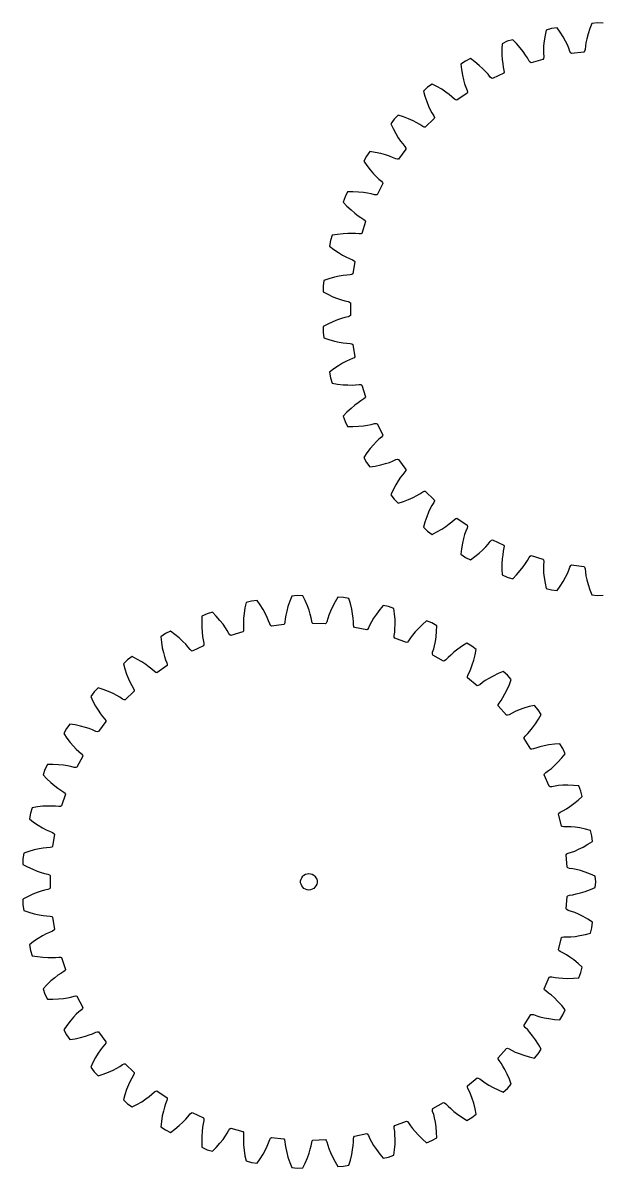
# Model space of a CAD drawing. Extents: x 0 to 213, y 0 to 209.
# Drawn here: x 0 to 104.9, y 0 to 208.6 of the extents above; entities that cross this region are included whole.
import ezdxf

# ---------------------------------------------------------------- set-up
doc = ezdxf.new("R2010")
doc.units = 0

msp = doc.modelspace()

# ---------------------------------------------------------------- linework, layer by layer
for p, q in [((104.55, 208.64), (103.53, 208.52)), ((105.58, 208.6), (104.55, 208.64)), ((95.22, 207.34), (95.02, 206.4)), ((96.21, 207.63), (95.22, 207.34)), ((97.23, 207.75), (96.21, 207.63)), ((97.79, 206.96), (97.23, 207.75)), ((98.33, 206.09), (97.79, 206.96)), ((102.86, 206.64), (102.63, 205.77)), ((103.18, 207.62), (102.86, 206.64)), ((103.53, 208.52), (103.18, 207.62)), ((87.21, 204.85), (87.16, 203.89)), ((88.14, 205.29), (87.21, 204.85)), ((89.13, 205.58), (88.14, 205.29)), ((89.8, 204.89), (89.13, 205.58)), ((90.48, 204.11), (89.8, 204.89)), ((94.77, 204.49), (94.73, 203.73)), ((94.86, 205.38), (94.77, 204.49)), ((95.02, 206.4), (94.86, 205.38)), ((98.76, 205.3), (98.33, 206.09)), ((99.1, 204.62), (98.76, 205.3)), ((99.34, 204.04), (99.1, 204.62)), ((102.47, 205.03), (102.37, 204.41)), ((102.63, 205.77), (102.47, 205.03)), ((87.16, 203.89), (87.17, 202.85)), ((87.17, 202.85), (87.22, 201.96)), ((91.04, 203.41), (90.48, 204.11)), ((91.47, 202.78), (91.04, 203.41)), ((91.8, 202.25), (91.47, 202.78)), ((94.73, 203.73), (94.74, 203.1)), ((94.74, 203.1), (94.78, 202.48)), ((94.78, 202.48), (94.74, 202.17)), ((99.55, 203.45), (99.34, 204.04)), ((99.7, 203.18), (99.55, 203.45)), ((99.85, 203.06), (99.7, 203.18)), ((102.11, 203.34), (99.85, 203.06)), ((102.23, 203.49), (102.11, 203.34)), ((102.31, 203.79), (102.23, 203.49)), ((102.37, 204.41), (102.31, 203.79)), ((80.55, 201.69), (79.7, 201.11)), ((79.7, 201.11), (79.81, 200.15)), ((81.48, 202.13), (80.55, 201.69)), ((82.26, 201.56), (81.48, 202.13)), ((83.05, 200.9), (82.26, 201.56)), ((83.71, 200.29), (83.05, 200.9)), ((87.22, 201.96), (87.31, 201.21)), ((87.31, 201.21), (87.41, 200.59)), ((87.41, 200.59), (87.55, 199.98)), ((92.11, 201.7), (91.8, 202.25)), ((92.3, 201.46), (92.11, 201.7)), ((92.47, 201.37), (92.3, 201.46)), ((94.65, 202), (92.47, 201.37)), ((94.74, 202.17), (94.65, 202)), ((79.81, 200.15), (79.98, 199.13)), ((79.98, 199.13), (80.18, 198.26)), ((80.18, 198.26), (80.39, 197.52)), ((84.24, 199.75), (83.71, 200.29)), ((84.65, 199.28), (84.24, 199.75)), ((85.04, 198.78), (84.65, 199.28)), ((85.27, 198.57), (85.04, 198.78)), ((85.45, 198.51), (85.27, 198.57)), ((87.51, 199.49), (85.45, 198.51)), ((87.57, 199.67), (87.51, 199.49)), ((87.55, 199.98), (87.57, 199.67)), ((73.64, 196.92), (72.89, 196.2)), ((72.89, 196.2), (73.16, 195.28)), ((74.48, 197.5), (73.64, 196.92)), ((75.34, 197.06), (74.48, 197.5)), ((76.23, 196.54), (75.34, 197.06)), ((76.98, 196.05), (76.23, 196.54)), ((80.39, 197.52), (80.59, 196.93)), ((80.59, 196.93), (80.82, 196.35)), ((80.82, 196.35), (80.89, 196.05)), ((73.16, 195.28), (73.49, 194.3)), ((73.49, 194.3), (73.82, 193.47)), ((77.59, 195.59), (76.98, 196.05)), ((78.07, 195.2), (77.59, 195.59)), ((78.53, 194.77), (78.07, 195.2)), ((78.79, 194.6), (78.53, 194.77)), ((78.98, 194.56), (78.79, 194.6)), ((80.86, 195.86), (78.98, 194.56)), ((80.89, 196.05), (80.86, 195.86)), ((73.82, 193.47), (74.14, 192.78)), ((74.14, 192.78), (74.44, 192.23)), ((74.44, 192.23), (74.76, 191.69)), ((67.58, 191.1), (66.96, 190.28)), ((66.96, 190.28), (67.37, 189.4)), ((68.32, 191.81), (67.58, 191.1)), ((69.24, 191.51), (68.32, 191.81)), ((70.2, 191.14), (69.24, 191.51)), ((71.02, 190.77), (70.2, 191.14)), ((71.69, 190.43), (71.02, 190.77)), ((72.23, 190.11), (71.69, 190.43)), ((72.76, 189.76), (72.23, 190.11)), ((74.87, 191.21), (73.23, 189.63)), ((74.76, 191.69), (74.88, 191.4)), ((74.88, 191.4), (74.87, 191.21)), ((67.37, 189.4), (67.85, 188.49)), ((67.85, 188.49), (68.31, 187.72)), ((73.04, 189.64), (72.76, 189.76)), ((73.23, 189.63), (73.04, 189.64)), ((68.31, 187.72), (68.74, 187.09)), ((68.74, 187.09), (69.12, 186.6)), ((69.12, 186.6), (69.53, 186.12)), ((69.53, 186.12), (69.69, 185.85)), ((69.69, 185.85), (69.71, 185.66)), ((62.53, 184.38), (62.05, 183.47)), ((63.15, 185.21), (62.53, 184.38)), ((64.1, 185.06), (63.15, 185.21)), ((65.11, 184.84), (64.1, 185.06)), ((65.98, 184.61), (65.11, 184.84)), ((66.7, 184.38), (65.98, 184.61)), ((67.28, 184.15), (66.7, 184.38)), ((67.86, 183.9), (67.28, 184.15)), ((68.16, 183.82), (67.86, 183.9)), ((68.35, 183.84), (68.16, 183.82)), ((69.71, 185.66), (68.35, 183.84)), ((62.05, 183.47), (62.59, 182.67)), ((62.59, 182.67), (63.22, 181.85)), ((63.22, 181.85), (63.8, 181.17)), ((63.8, 181.17), (64.32, 180.62)), ((64.32, 180.62), (64.77, 180.19)), ((64.77, 180.19), (65.25, 179.78)), ((65.25, 179.78), (65.45, 179.54)), ((65.45, 179.54), (65.51, 179.36)), ((59.1, 177.85), (58.63, 176.94)), ((60.07, 177.86), (59.1, 177.85)), ((61.1, 177.81), (60.07, 177.86)), ((61.99, 177.72), (61.1, 177.81)), ((62.74, 177.61), (61.99, 177.72)), ((63.35, 177.48), (62.74, 177.61)), ((63.96, 177.32), (63.35, 177.48)), ((65.51, 179.36), (64.45, 177.34)), ((58.63, 176.94), (58.3, 175.97)), ((58.3, 175.97), (58.96, 175.27)), ((58.96, 175.27), (59.71, 174.56)), ((64.27, 177.29), (63.96, 177.32)), ((64.45, 177.34), (64.27, 177.29)), ((59.71, 174.56), (60.39, 173.97)), ((60.39, 173.97), (61, 173.51)), ((61, 173.51), (61.51, 173.16)), ((61.51, 173.16), (62.05, 172.84)), ((62.37, 172.46), (61.65, 170.3)), ((62.05, 172.84), (62.29, 172.64)), ((62.29, 172.64), (62.37, 172.46)), ((56.29, 169.95), (55.97, 168.97)), ((57.24, 170.11), (56.29, 169.95)), ((58.27, 170.23), (57.24, 170.11)), ((59.16, 170.29), (58.27, 170.23)), ((59.92, 170.29), (59.16, 170.29)), ((60.55, 170.26), (59.92, 170.29)), ((61.17, 170.2), (60.55, 170.26)), ((61.48, 170.22), (61.17, 170.2)), ((61.65, 170.3), (61.48, 170.22)), ((55.97, 168.97), (55.8, 167.96)), ((55.8, 167.96), (56.57, 167.37)), ((56.57, 167.37), (57.42, 166.79)), ((57.42, 166.79), (58.19, 166.33)), ((58.19, 166.33), (58.86, 165.97)), ((58.86, 165.97), (59.42, 165.71)), ((59.42, 165.71), (60.01, 165.47)), ((60.01, 165.47), (60.27, 165.31)), ((60.38, 165.15), (60.02, 162.91)), ((60.27, 165.31), (60.38, 165.15)), ((59.86, 162.8), (59.56, 162.73)), ((60.02, 162.91), (59.86, 162.8)), ((54.78, 161.7), (54.62, 160.68)), ((54.62, 160.68), (54.62, 159.65)), ((55.7, 162.01), (54.78, 161.7)), ((56.69, 162.29), (55.7, 162.01)), ((57.56, 162.49), (56.69, 162.29)), ((58.31, 162.62), (57.56, 162.49)), ((58.93, 162.69), (58.31, 162.62)), ((59.56, 162.73), (58.93, 162.69)), ((54.62, 159.65), (55.47, 159.2)), ((55.47, 159.2), (56.4, 158.76)), ((56.4, 158.76), (57.23, 158.43)), ((57.23, 158.43), (57.95, 158.18)), ((57.95, 158.18), (58.56, 158.01)), ((58.56, 158.01), (59.17, 157.87)), ((59.17, 157.87), (59.46, 157.76)), ((59.46, 157.76), (59.59, 157.62)), ((59.59, 157.62), (59.59, 155.34)), ((57.23, 154.54), (56.4, 154.2)), ((57.95, 154.78), (57.23, 154.54)), ((58.56, 154.95), (57.95, 154.78)), ((59.17, 155.09), (58.56, 154.95)), ((59.46, 155.21), (59.17, 155.09)), ((59.59, 155.34), (59.46, 155.21)), ((55.47, 153.77), (54.62, 153.31)), ((54.62, 153.31), (54.62, 152.28)), ((56.4, 154.2), (55.47, 153.77)), ((54.62, 152.28), (54.78, 151.26)), ((54.78, 151.26), (55.7, 150.95)), ((55.7, 150.95), (56.69, 150.67)), ((56.69, 150.67), (57.56, 150.47)), ((57.56, 150.47), (58.31, 150.35)), ((58.31, 150.35), (58.93, 150.27)), ((58.93, 150.27), (59.56, 150.24)), ((59.56, 150.24), (59.86, 150.17)), ((59.86, 150.17), (60.02, 150.06)), ((60.02, 150.06), (60.38, 147.81)), ((57.42, 146.17), (56.57, 145.59)), ((58.19, 146.63), (57.42, 146.17)), ((58.86, 146.99), (58.19, 146.63)), ((59.42, 147.26), (58.86, 146.99)), ((60.01, 147.49), (59.42, 147.26)), ((60.27, 147.65), (60.01, 147.49)), ((60.38, 147.81), (60.27, 147.65)), ((56.57, 145.59), (55.8, 145)), ((55.8, 145), (55.97, 143.99)), ((55.97, 143.99), (56.29, 143.01)), ((56.29, 143.01), (57.24, 142.85)), ((57.24, 142.85), (58.27, 142.73)), ((58.27, 142.73), (59.16, 142.68)), ((59.16, 142.68), (59.92, 142.67)), ((59.92, 142.67), (60.55, 142.7)), ((60.55, 142.7), (61.17, 142.76)), ((61.17, 142.76), (61.48, 142.74)), ((61.48, 142.74), (61.65, 142.66)), ((61.65, 142.66), (62.37, 140.5)), ((61.51, 139.8), (61, 139.45)), ((62.05, 140.13), (61.51, 139.8)), ((62.29, 140.33), (62.05, 140.13)), ((62.37, 140.5), (62.29, 140.33)), ((59.71, 138.41), (58.96, 137.7)), ((60.39, 138.99), (59.71, 138.41)), ((61, 139.45), (60.39, 138.99)), ((58.96, 137.7), (58.3, 137)), ((58.3, 137), (58.63, 136.02)), ((58.63, 136.02), (59.1, 135.11)), ((63.35, 135.48), (63.96, 135.65)), ((63.96, 135.65), (64.27, 135.68)), ((64.27, 135.68), (64.45, 135.62)), ((64.45, 135.62), (65.51, 133.6)), ((59.1, 135.11), (60.07, 135.1)), ((60.07, 135.1), (61.1, 135.15)), ((61.1, 135.15), (61.99, 135.24)), ((61.99, 135.24), (62.74, 135.35)), ((62.74, 135.35), (63.35, 135.48)), ((65.51, 133.6), (65.45, 133.42)), ((63.8, 131.79), (63.22, 131.11)), ((64.32, 132.35), (63.8, 131.79)), ((64.77, 132.78), (64.32, 132.35)), ((65.25, 133.18), (64.77, 132.78)), ((65.45, 133.42), (65.25, 133.18)), ((62.59, 130.29), (62.05, 129.49)), ((62.05, 129.49), (62.53, 128.58)), ((63.22, 131.11), (62.59, 130.29)), ((62.53, 128.58), (63.15, 127.76)), ((63.15, 127.76), (64.1, 127.91)), ((64.1, 127.91), (65.11, 128.12)), ((65.11, 128.12), (65.98, 128.35)), ((65.98, 128.35), (66.7, 128.58)), ((66.7, 128.58), (67.28, 128.81)), ((67.28, 128.81), (67.86, 129.07)), ((67.86, 129.07), (68.16, 129.15)), ((68.16, 129.15), (68.35, 129.12)), ((68.35, 129.12), (69.71, 127.3)), ((69.71, 127.3), (69.69, 127.11)), ((68.31, 125.24), (67.85, 124.47)), ((68.74, 125.87), (68.31, 125.24)), ((69.12, 126.37), (68.74, 125.87)), ((69.53, 126.85), (69.12, 126.37)), ((69.69, 127.11), (69.53, 126.85)), ((67.37, 123.56), (66.96, 122.69)), ((67.85, 124.47), (67.37, 123.56)), ((72.23, 122.85), (72.76, 123.2)), ((72.76, 123.2), (73.04, 123.33)), ((73.04, 123.33), (73.23, 123.33)), ((73.23, 123.33), (74.87, 121.75)), ((66.96, 122.69), (67.58, 121.86)), ((67.58, 121.86), (68.32, 121.15)), ((68.32, 121.15), (69.24, 121.45)), ((69.24, 121.45), (70.2, 121.82)), ((70.2, 121.82), (71.02, 122.19)), ((71.02, 122.19), (71.69, 122.54)), ((71.69, 122.54), (72.23, 122.85)), ((74.76, 121.27), (74.44, 120.74)), ((74.88, 121.56), (74.76, 121.27)), ((74.87, 121.75), (74.88, 121.56)), ((73.82, 119.49), (73.49, 118.66)), ((74.14, 120.18), (73.82, 119.49)), ((74.44, 120.74), (74.14, 120.18)), ((73.16, 117.69), (72.89, 116.76)), ((73.49, 118.66), (73.16, 117.69)), ((76.23, 116.42), (76.98, 116.92)), ((76.98, 116.92), (77.59, 117.37)), ((77.59, 117.37), (78.07, 117.77)), ((78.07, 117.77), (78.53, 118.19)), ((78.53, 118.19), (78.79, 118.36)), ((78.79, 118.36), (78.98, 118.4)), ((78.98, 118.4), (80.86, 117.11)), ((80.89, 116.92), (80.82, 116.61)), ((80.86, 117.11), (80.89, 116.92)), ((72.89, 116.76), (73.64, 116.04)), ((73.64, 116.04), (74.48, 115.46)), ((74.48, 115.46), (75.34, 115.9)), ((75.34, 115.9), (76.23, 116.42)), ((80.39, 115.44), (80.18, 114.71)), ((80.59, 116.03), (80.39, 115.44)), ((80.82, 116.61), (80.59, 116.03)), ((79.81, 112.82), (79.7, 111.86)), ((79.98, 113.83), (79.81, 112.82)), ((80.18, 114.71), (79.98, 113.83)), ((83.05, 112.06), (83.71, 112.67)), ((83.71, 112.67), (84.24, 113.21)), ((84.24, 113.21), (84.65, 113.68)), ((84.65, 113.68), (85.04, 114.18)), ((85.04, 114.18), (85.27, 114.39)), ((85.27, 114.39), (85.45, 114.45)), ((85.45, 114.45), (87.51, 113.48)), ((87.55, 112.99), (87.41, 112.37)), ((87.51, 113.48), (87.57, 113.3)), ((87.57, 113.3), (87.55, 112.99)), ((79.7, 111.86), (80.55, 111.27)), ((80.55, 111.27), (81.48, 110.83)), ((81.48, 110.83), (82.26, 111.41)), ((82.26, 111.41), (83.05, 112.06)), ((87.22, 111), (87.17, 110.11)), ((87.31, 111.76), (87.22, 111)), ((87.41, 112.37), (87.31, 111.76)), ((91.47, 110.18), (91.8, 110.71)), ((91.8, 110.71), (92.11, 111.26)), ((92.11, 111.26), (92.3, 111.5)), ((92.3, 111.5), (92.47, 111.6)), ((92.47, 111.6), (94.65, 110.96)), ((94.65, 110.96), (94.74, 110.79)), ((94.74, 110.79), (94.78, 110.49)), ((87.17, 110.11), (87.16, 109.08)), ((87.16, 109.08), (87.21, 108.11)), ((89.8, 108.08), (90.48, 108.85)), ((90.48, 108.85), (91.04, 109.56)), ((91.04, 109.56), (91.47, 110.18)), ((94.74, 109.86), (94.73, 109.23)), ((94.73, 109.23), (94.77, 108.47)), ((94.78, 110.49), (94.74, 109.86)), ((99.1, 108.34), (99.34, 108.92)), ((99.34, 108.92), (99.55, 109.51)), ((99.55, 109.51), (99.7, 109.78)), ((99.7, 109.78), (99.85, 109.9)), ((99.85, 109.9), (102.11, 109.63)), ((102.11, 109.63), (102.23, 109.48)), ((102.23, 109.48), (102.31, 109.18)), ((102.31, 109.18), (102.37, 108.55)), ((102.37, 108.55), (102.47, 107.93)), ((87.21, 108.11), (88.14, 107.67)), ((88.14, 107.67), (89.13, 107.38)), ((89.13, 107.38), (89.8, 108.08)), ((94.77, 108.47), (94.86, 107.58)), ((94.86, 107.58), (95.02, 106.56)), ((95.02, 106.56), (95.22, 105.62)), ((97.79, 106), (98.33, 106.88)), ((98.33, 106.88), (98.76, 107.66)), ((98.76, 107.66), (99.1, 108.34)), ((102.47, 107.93), (102.63, 107.19)), ((102.63, 107.19), (102.86, 106.33)), ((49.93, 104.32), (48.91, 104.2)), ((50.96, 104.28), (49.93, 104.32)), ((95.22, 105.62), (96.21, 105.33)), ((96.21, 105.33), (97.23, 105.21)), ((97.23, 105.21), (97.79, 106)), ((102.86, 106.33), (103.18, 105.35)), ((103.18, 105.35), (103.53, 104.45)), ((103.53, 104.45), (104.55, 104.32)), ((104.55, 104.32), (105.58, 104.36)), ((40.6, 103.02), (40.4, 102.08)), ((41.59, 103.31), (40.6, 103.02)), ((42.61, 103.43), (41.59, 103.31)), ((43.17, 102.64), (42.61, 103.43)), ((43.71, 101.77), (43.17, 102.64)), ((48.24, 102.32), (48.01, 101.45)), ((48.56, 103.3), (48.24, 102.32)), ((48.91, 104.2), (48.56, 103.3)), ((51.38, 103.41), (50.96, 104.28)), ((51.78, 102.46), (51.38, 103.41)), ((52.08, 101.62), (51.78, 102.46)), ((56.33, 102.28), (55.97, 101.46)), ((56.81, 103.19), (56.33, 102.28)), ((57.3, 104.02), (56.81, 103.19)), ((58.33, 103.98), (57.3, 104.02)), ((59.33, 103.78), (58.33, 103.98)), ((59.61, 102.85), (59.33, 103.78)), ((59.85, 101.85), (59.61, 102.85)), ((65.55, 102.51), (64.93, 101.76)), ((66.56, 102.3), (65.55, 102.51)), ((67.52, 101.94), (66.56, 102.3)), ((32.59, 100.53), (32.55, 99.57)), ((33.52, 100.97), (32.59, 100.53)), ((34.51, 101.26), (33.52, 100.97)), ((35.19, 100.57), (34.51, 101.26)), ((35.86, 99.79), (35.19, 100.57)), ((40.15, 100.17), (40.12, 99.41)), ((40.24, 101.06), (40.15, 100.17)), ((40.4, 102.08), (40.24, 101.06)), ((44.15, 100.98), (43.71, 101.77)), ((44.48, 100.3), (44.15, 100.98)), ((44.72, 99.72), (44.48, 100.3)), ((47.85, 100.71), (47.75, 100.09)), ((48.01, 101.45), (47.85, 100.71)), ((52.3, 100.89), (52.08, 101.62)), ((52.44, 100.28), (52.3, 100.89)), ((52.56, 99.66), (52.44, 100.28)), ((55.5, 100.16), (55.33, 99.55)), ((55.69, 100.75), (55.5, 100.16)), ((55.97, 101.46), (55.69, 100.75)), ((60.01, 100.97), (59.85, 101.85)), ((60.11, 100.21), (60.01, 100.97)), ((60.16, 99.59), (60.11, 100.21)), ((63.82, 100.19), (63.44, 99.53)), ((64.32, 100.94), (63.82, 100.19)), ((64.93, 101.76), (64.32, 100.94)), ((67.64, 100.98), (67.52, 101.94)), ((67.72, 99.95), (67.64, 100.98)), ((32.55, 99.57), (32.55, 98.53)), ((32.55, 98.53), (32.61, 97.64)), ((36.42, 99.09), (35.86, 99.79)), ((36.85, 98.46), (36.42, 99.09)), ((37.18, 97.93), (36.85, 98.46)), ((40.12, 99.41), (40.12, 98.78)), ((40.12, 98.78), (40.16, 98.15)), ((40.16, 98.15), (40.13, 97.85)), ((44.93, 99.13), (44.72, 99.72)), ((45.08, 98.86), (44.93, 99.13)), ((45.23, 98.74), (45.08, 98.86)), ((47.49, 99.01), (45.23, 98.74)), ((47.61, 99.17), (47.49, 99.01)), ((47.69, 99.46), (47.61, 99.17)), ((47.75, 100.09), (47.69, 99.46)), ((52.66, 99.37), (52.56, 99.66)), ((52.79, 99.23), (52.66, 99.37)), ((55.07, 99.14), (52.79, 99.23)), ((55.21, 99.27), (55.07, 99.14)), ((55.33, 99.55), (55.21, 99.27)), ((60.17, 98.96), (60.16, 99.59)), ((60.23, 98.66), (60.17, 98.96)), ((60.33, 98.5), (60.23, 98.66)), ((62.56, 98.04), (60.33, 98.5)), ((62.72, 98.15), (62.56, 98.04)), ((62.89, 98.41), (62.72, 98.15)), ((63.15, 98.98), (62.89, 98.41)), ((63.44, 99.53), (63.15, 98.98)), ((67.66, 97.67), (67.71, 98.3)), ((67.71, 98.3), (67.74, 99.06)), ((67.74, 99.06), (67.72, 99.95)), ((71.98, 98.33), (71.38, 97.68)), ((72.72, 99.05), (71.98, 98.33)), ((73.45, 99.69), (72.72, 99.05)), ((74.41, 99.32), (73.45, 99.69)), ((75.3, 98.81), (74.41, 99.32)), ((75.27, 97.84), (75.3, 98.81)), ((25.93, 97.37), (25.08, 96.78)), ((25.08, 96.78), (25.19, 95.83)), ((26.86, 97.81), (25.93, 97.37)), ((27.64, 97.24), (26.86, 97.81)), ((28.43, 96.58), (27.64, 97.24)), ((29.09, 95.97), (28.43, 96.58)), ((32.61, 97.64), (32.69, 96.88)), ((32.69, 96.88), (32.8, 96.27)), ((32.8, 96.27), (32.93, 95.65)), ((37.49, 97.38), (37.18, 97.93)), ((37.68, 97.14), (37.49, 97.38)), ((37.85, 97.05), (37.68, 97.14)), ((40.03, 97.68), (37.85, 97.05)), ((40.13, 97.85), (40.03, 97.68)), ((67.57, 97.05), (67.66, 97.67)), ((67.58, 96.74), (67.57, 97.05)), ((67.66, 96.57), (67.58, 96.74)), ((69.79, 95.76), (67.66, 96.57)), ((70.17, 96.06), (69.96, 95.84)), ((70.52, 96.59), (70.17, 96.06)), ((70.89, 97.09), (70.52, 96.59)), ((71.38, 97.68), (70.89, 97.09)), ((75.06, 95.93), (75.18, 96.82)), ((75.18, 96.82), (75.27, 97.84)), ((25.19, 95.83), (25.37, 94.81)), ((25.37, 94.81), (25.56, 93.93)), ((25.56, 93.93), (25.77, 93.2)), ((29.62, 95.43), (29.09, 95.97)), ((30.03, 94.96), (29.62, 95.43)), ((30.42, 94.46), (30.03, 94.96)), ((30.65, 94.25), (30.42, 94.46)), ((30.83, 94.19), (30.65, 94.25)), ((32.89, 95.16), (30.83, 94.19)), ((32.95, 95.35), (32.89, 95.16)), ((32.93, 95.65), (32.95, 95.35)), ((69.96, 95.84), (69.79, 95.76)), ((74.53, 93.67), (74.57, 93.98)), ((74.57, 93.98), (74.76, 94.58)), ((74.76, 94.58), (74.91, 95.18)), ((74.91, 95.18), (75.06, 95.93)), ((78.43, 93.98), (77.85, 93.48)), ((79.13, 94.54), (78.43, 93.98)), ((79.98, 95.13), (79.13, 94.54)), ((80.8, 95.64), (79.98, 95.13)), ((81.69, 95.12), (80.8, 95.64)), ((82.49, 94.47), (81.69, 95.12)), ((82.3, 93.52), (82.49, 94.47)), ((19.02, 92.6), (18.28, 91.88)), ((18.28, 91.88), (18.54, 90.95)), ((19.87, 93.18), (19.02, 92.6)), ((20.72, 92.74), (19.87, 93.18)), ((21.61, 92.22), (20.72, 92.74)), ((22.36, 91.73), (21.61, 92.22)), ((25.77, 93.2), (25.97, 92.61)), ((25.97, 92.61), (26.2, 92.03)), ((26.2, 92.03), (26.27, 91.73)), ((74.58, 93.48), (74.53, 93.67)), ((76.55, 92.35), (74.58, 93.48)), ((76.73, 92.4), (76.55, 92.35)), ((76.98, 92.59), (76.73, 92.4)), ((77.41, 93.05), (76.98, 92.59)), ((77.85, 93.48), (77.41, 93.05)), ((81.78, 91.67), (82.05, 92.52)), ((82.05, 92.52), (82.3, 93.52)), ((18.54, 90.95), (18.87, 89.98)), ((18.87, 89.98), (19.2, 89.15)), ((22.97, 91.27), (22.36, 91.73)), ((23.45, 90.87), (22.97, 91.27)), ((23.92, 90.45), (23.45, 90.87)), ((24.17, 90.28), (23.92, 90.45)), ((24.36, 90.24), (24.17, 90.28)), ((26.24, 91.54), (24.36, 90.24)), ((26.27, 91.73), (26.24, 91.54)), ((80.9, 89.52), (80.99, 89.82)), ((80.99, 89.82), (81.27, 90.38)), ((81.27, 90.38), (81.52, 90.96)), ((81.52, 90.96), (81.78, 91.67)), ((86.51, 90.09), (85.58, 89.64)), ((87.4, 90.46), (86.51, 90.09)), ((88.2, 89.81), (87.4, 90.46)), ((88.88, 89.04), (88.2, 89.81)), ((19.2, 89.15), (19.52, 88.46)), ((19.52, 88.46), (19.82, 87.91)), ((19.82, 87.91), (20.14, 87.37)), ((80.91, 89.33), (80.9, 89.52)), ((82.68, 87.89), (80.91, 89.33)), ((82.87, 87.91), (82.68, 87.89)), ((83.14, 88.06), (82.87, 87.91)), ((83.64, 88.45), (83.14, 88.06)), ((84.15, 88.81), (83.64, 88.45)), ((84.79, 89.21), (84.15, 88.81)), ((85.58, 89.64), (84.79, 89.21)), ((88.13, 87.19), (88.54, 88.13)), ((88.54, 88.13), (88.88, 89.04)), ((12.96, 86.78), (12.34, 85.95)), ((12.34, 85.95), (12.75, 85.08)), ((13.7, 87.49), (12.96, 86.78)), ((14.62, 87.19), (13.7, 87.49)), ((15.58, 86.82), (14.62, 87.19)), ((16.4, 86.45), (15.58, 86.82)), ((17.07, 86.1), (16.4, 86.45)), ((17.61, 85.79), (17.07, 86.1)), ((18.14, 85.44), (17.61, 85.79)), ((20.26, 86.89), (18.61, 85.31)), ((20.14, 87.37), (20.26, 87.08)), ((20.26, 87.08), (20.26, 86.89)), ((87.02, 85.2), (87.36, 85.72)), ((87.36, 85.72), (87.73, 86.39)), ((87.73, 86.39), (88.13, 87.19)), ((12.75, 85.08), (13.23, 84.17)), ((13.23, 84.17), (13.7, 83.4)), ((18.42, 85.32), (18.14, 85.44)), ((18.61, 85.31), (18.42, 85.32)), ((86.5, 84.22), (86.52, 84.41)), ((88.01, 82.51), (86.5, 84.22)), ((86.52, 84.41), (86.65, 84.69)), ((86.65, 84.69), (87.02, 85.2)), ((90.31, 83.47), (89.61, 83.18)), ((91.16, 83.77), (90.31, 83.47)), ((92.14, 84.07), (91.16, 83.77)), ((93.08, 84.29), (92.14, 84.07)), ((93.77, 83.52), (93.08, 84.29)), ((94.32, 82.65), (93.77, 83.52)), ((13.7, 83.4), (14.12, 82.77)), ((14.12, 82.77), (14.5, 82.28)), ((14.5, 82.28), (14.91, 81.8)), ((14.91, 81.8), (15.07, 81.53)), ((15.07, 81.53), (15.1, 81.34)), ((88.21, 82.5), (88.01, 82.51)), ((88.5, 82.61), (88.21, 82.5)), ((89.05, 82.91), (88.5, 82.61)), ((89.61, 83.18), (89.05, 82.91)), ((93.28, 80.94), (93.84, 81.81)), ((93.84, 81.81), (94.32, 82.65)), ((7.91, 80.06), (7.43, 79.15)), ((8.53, 80.88), (7.91, 80.06)), ((9.48, 80.74), (8.53, 80.88)), ((10.49, 80.52), (9.48, 80.74)), ((11.36, 80.29), (10.49, 80.52)), ((12.08, 80.06), (11.36, 80.29)), ((12.66, 79.83), (12.08, 80.06)), ((13.24, 79.57), (12.66, 79.83)), ((13.54, 79.5), (13.24, 79.57)), ((13.73, 79.52), (13.54, 79.5)), ((15.1, 81.34), (13.73, 79.52)), ((91.87, 79.16), (92.28, 79.62)), ((92.28, 79.62), (92.76, 80.22)), ((92.76, 80.22), (93.28, 80.94)), ((7.43, 79.15), (7.98, 78.35)), ((7.98, 78.35), (8.6, 77.53)), ((8.6, 77.53), (9.18, 76.85)), ((91.2, 78.27), (91.24, 78.46)), ((92.42, 76.35), (91.2, 78.27)), ((91.24, 78.46), (91.42, 78.71)), ((91.42, 78.71), (91.87, 79.16)), ((96.74, 77.22), (95.72, 77.09)), ((97.71, 77.29), (96.74, 77.22)), ((98.26, 76.42), (97.71, 77.29)), ((9.18, 76.85), (9.7, 76.3)), ((9.7, 76.3), (10.16, 75.87)), ((10.16, 75.87), (10.64, 75.46)), ((10.64, 75.46), (10.84, 75.22)), ((10.84, 75.22), (10.89, 75.04)), ((92.6, 76.31), (92.42, 76.35)), ((92.91, 76.36), (92.6, 76.31)), ((93.5, 76.57), (92.91, 76.36)), ((94.1, 76.75), (93.5, 76.57)), ((94.84, 76.93), (94.1, 76.75)), ((95.72, 77.09), (94.84, 76.93)), ((98.06, 74.72), (98.66, 75.47)), ((98.66, 75.47), (98.26, 76.42)), ((4.49, 73.53), (4.01, 72.62)), ((5.45, 73.54), (4.49, 73.53)), ((6.48, 73.49), (5.45, 73.54)), ((7.37, 73.4), (6.48, 73.49)), ((8.12, 73.29), (7.37, 73.4)), ((8.74, 73.16), (8.12, 73.29)), ((9.34, 73), (8.74, 73.16)), ((10.89, 75.04), (9.83, 73.02)), ((96.17, 72.81), (96.73, 73.32)), ((96.73, 73.32), (97.37, 73.95)), ((97.37, 73.95), (98.06, 74.72)), ((4.01, 72.62), (3.68, 71.65)), ((3.68, 71.65), (4.35, 70.94)), ((4.35, 70.94), (5.09, 70.23)), ((9.65, 72.97), (9.34, 73)), ((9.83, 73.02), (9.65, 72.97)), ((94.88, 71.65), (94.95, 71.83)), ((95.77, 69.56), (94.88, 71.65)), ((94.95, 71.83), (95.17, 72.05)), ((95.17, 72.05), (95.68, 72.42)), ((95.68, 72.42), (96.17, 72.81)), ((5.09, 70.23), (5.78, 69.65)), ((5.78, 69.65), (6.38, 69.19)), ((6.38, 69.19), (6.9, 68.84)), ((95.95, 69.49), (95.77, 69.56)), ((96.26, 69.49), (95.95, 69.49)), ((96.88, 69.61), (96.26, 69.49)), ((97.5, 69.69), (96.88, 69.61)), ((98.26, 69.74), (97.5, 69.69)), ((99.15, 69.76), (98.26, 69.74)), ((100.18, 69.72), (99.15, 69.76)), ((101.15, 69.64), (100.18, 69.72)), ((101.55, 68.69), (101.15, 69.64)), ((6.9, 68.84), (7.43, 68.51)), ((7.76, 68.14), (7.04, 65.98)), ((7.43, 68.51), (7.67, 68.31)), ((7.67, 68.31), (7.76, 68.14)), ((100.28, 66.4), (101.08, 67.05)), ((101.08, 67.05), (101.8, 67.69)), ((101.8, 67.69), (101.55, 68.69)), ((1.67, 65.63), (1.35, 64.65)), ((2.63, 65.79), (1.67, 65.63)), ((3.65, 65.91), (2.63, 65.79)), ((4.54, 65.96), (3.65, 65.91)), ((5.3, 65.97), (4.54, 65.96)), ((5.93, 65.94), (5.3, 65.97)), ((6.55, 65.88), (5.93, 65.94)), ((6.86, 65.9), (6.55, 65.88)), ((7.04, 65.98), (6.86, 65.9)), ((97.45, 64.53), (97.55, 64.69)), ((97.55, 64.69), (97.8, 64.87)), ((97.8, 64.87), (98.37, 65.15)), ((98.37, 65.15), (98.91, 65.46)), ((98.91, 65.46), (99.55, 65.87)), ((99.55, 65.87), (100.28, 66.4)), ((1.35, 64.65), (1.18, 63.64)), ((1.18, 63.64), (1.95, 63.05)), ((1.95, 63.05), (2.8, 62.47)), ((98, 62.32), (97.45, 64.53)), ((2.8, 62.47), (3.57, 62.01)), ((3.57, 62.01), (4.24, 61.65)), ((4.24, 61.65), (4.81, 61.38)), ((4.81, 61.38), (5.39, 61.15)), ((5.39, 61.15), (5.65, 60.99)), ((5.77, 60.83), (5.4, 58.59)), ((5.65, 60.99), (5.77, 60.83)), ((98.16, 62.22), (98, 62.32)), ((98.47, 62.17), (98.16, 62.22)), ((99.1, 62.19), (98.47, 62.17)), ((99.72, 62.17), (99.1, 62.19)), ((100.48, 62.1), (99.72, 62.17)), ((101.37, 61.97), (100.48, 62.1)), ((102.38, 61.77), (101.37, 61.97)), ((103.31, 61.53), (102.38, 61.77)), ((103.56, 60.53), (103.31, 61.53)), ((103.64, 59.51), (103.56, 60.53)), ((5.24, 58.47), (4.94, 58.41)), ((5.4, 58.59), (5.24, 58.47)), ((101.13, 58.08), (101.93, 58.48)), ((101.93, 58.48), (102.83, 58.99)), ((102.83, 58.99), (103.64, 59.51)), ((0.17, 57.38), (0, 56.36)), ((0, 56.36), (0, 55.33)), ((1.08, 57.69), (0.17, 57.38)), ((2.07, 57.97), (1.08, 57.69)), ((2.94, 58.17), (2.07, 57.97)), ((3.69, 58.3), (2.94, 58.17)), ((4.31, 58.37), (3.69, 58.3)), ((4.94, 58.41), (4.31, 58.37)), ((98.85, 57.08), (98.97, 57.23)), ((99.03, 54.81), (98.85, 57.08)), ((98.97, 57.23), (99.25, 57.37)), ((99.25, 57.37), (99.85, 57.55)), ((99.85, 57.55), (100.44, 57.77)), ((100.44, 57.77), (101.13, 58.08)), ((0, 55.33), (0.85, 54.88)), ((0.85, 54.88), (1.79, 54.44)), ((1.79, 54.44), (2.62, 54.11)), ((99.18, 54.69), (99.03, 54.81)), ((99.47, 54.6), (99.18, 54.69)), ((100.1, 54.51), (99.47, 54.6)), ((100.71, 54.39), (100.1, 54.51)), ((101.45, 54.2), (100.71, 54.39)), ((2.62, 54.11), (3.34, 53.86)), ((3.34, 53.86), (3.94, 53.69)), ((3.94, 53.69), (4.55, 53.55)), ((4.55, 53.55), (4.84, 53.43)), ((4.84, 53.43), (4.97, 53.3)), ((4.97, 53.3), (4.97, 51.02)), ((50.54, 52.32), (50.61, 52.62)), ((50.54, 52), (50.54, 52.32)), ((50.61, 52.62), (50.73, 52.91)), ((50.73, 52.91), (50.92, 53.16)), ((50.92, 53.16), (51.15, 53.37)), ((51.15, 53.37), (51.42, 53.53)), ((51.42, 53.53), (51.72, 53.63)), ((51.72, 53.63), (52.03, 53.66)), ((52.03, 53.66), (52.35, 53.63)), ((52.35, 53.63), (52.64, 53.53)), ((52.64, 53.53), (52.92, 53.37)), ((52.92, 53.37), (53.15, 53.16)), ((53.15, 53.16), (53.33, 52.91)), ((53.33, 52.91), (53.46, 52.62)), ((53.46, 52.62), (53.53, 52.32)), ((53.53, 52.32), (53.53, 52)), ((102.3, 53.93), (101.45, 54.2)), ((103.27, 53.57), (102.3, 53.93)), ((104.15, 53.19), (103.27, 53.57)), ((104.24, 52.16), (104.15, 53.19)), ((104.15, 51.13), (104.24, 52.16)), ((2.62, 50.22), (1.79, 49.88)), ((3.34, 50.46), (2.62, 50.22)), ((3.94, 50.63), (3.34, 50.46)), ((4.55, 50.77), (3.94, 50.63)), ((4.84, 50.89), (4.55, 50.77)), ((4.97, 51.02), (4.84, 50.89)), ((50.61, 51.7), (50.54, 52)), ((50.73, 51.41), (50.61, 51.7)), ((50.92, 51.16), (50.73, 51.41)), ((51.15, 50.95), (50.92, 51.16)), ((51.42, 50.79), (51.15, 50.95)), ((51.72, 50.69), (51.42, 50.79)), ((52.03, 50.66), (51.72, 50.69)), ((52.35, 50.69), (52.03, 50.66)), ((52.64, 50.79), (52.35, 50.69)), ((52.92, 50.95), (52.64, 50.79)), ((53.15, 51.16), (52.92, 50.95)), ((53.33, 51.41), (53.15, 51.16)), ((53.46, 51.7), (53.33, 51.41)), ((53.53, 52), (53.46, 51.7)), ((100.71, 49.94), (101.45, 50.12)), ((101.45, 50.12), (102.3, 50.39)), ((102.3, 50.39), (103.27, 50.75)), ((103.27, 50.75), (104.15, 51.13)), ((0.85, 49.44), (0, 48.99)), ((0, 48.99), (0, 47.96)), ((1.79, 49.88), (0.85, 49.44)), ((98.85, 47.24), (99.03, 49.51)), ((99.03, 49.51), (99.18, 49.63)), ((99.18, 49.63), (99.47, 49.73)), ((99.47, 49.73), (100.1, 49.81)), ((100.1, 49.81), (100.71, 49.94)), ((0, 47.96), (0.17, 46.94)), ((0.17, 46.94), (1.08, 46.63)), ((1.08, 46.63), (2.07, 46.35)), ((2.07, 46.35), (2.94, 46.15)), ((2.94, 46.15), (3.69, 46.03)), ((3.69, 46.03), (4.31, 45.95)), ((4.31, 45.95), (4.94, 45.92)), ((4.94, 45.92), (5.24, 45.85)), ((98.97, 47.09), (98.85, 47.24)), ((99.25, 46.95), (98.97, 47.09)), ((99.85, 46.77), (99.25, 46.95)), ((100.44, 46.55), (99.85, 46.77)), ((101.13, 46.25), (100.44, 46.55)), ((101.93, 45.85), (101.13, 46.25)), ((5.24, 45.85), (5.4, 45.74)), ((5.4, 45.74), (5.77, 43.49)), ((102.83, 45.33), (101.93, 45.85)), ((103.64, 44.81), (102.83, 45.33)), ((103.56, 43.79), (103.64, 44.81)), ((2.8, 41.85), (1.95, 41.27)), ((3.57, 42.31), (2.8, 41.85)), ((4.24, 42.67), (3.57, 42.31)), ((4.81, 42.94), (4.24, 42.67)), ((5.39, 43.17), (4.81, 42.94)), ((5.65, 43.33), (5.39, 43.17)), ((5.77, 43.49), (5.65, 43.33)), ((97.45, 39.79), (98, 42)), ((98, 42), (98.16, 42.1)), ((98.16, 42.1), (98.47, 42.15)), ((98.47, 42.15), (99.1, 42.13)), ((99.1, 42.13), (99.72, 42.16)), ((99.72, 42.16), (100.48, 42.22)), ((100.48, 42.22), (101.37, 42.35)), ((101.37, 42.35), (102.38, 42.55)), ((102.38, 42.55), (103.31, 42.79)), ((103.31, 42.79), (103.56, 43.79)), ((1.95, 41.27), (1.18, 40.68)), ((1.18, 40.68), (1.35, 39.67)), ((1.35, 39.67), (1.67, 38.69)), ((97.55, 39.63), (97.45, 39.79)), ((1.67, 38.69), (2.63, 38.53)), ((2.63, 38.53), (3.65, 38.41)), ((3.65, 38.41), (4.54, 38.36)), ((4.54, 38.36), (5.3, 38.35)), ((5.3, 38.35), (5.93, 38.38)), ((5.93, 38.38), (6.55, 38.44)), ((6.55, 38.44), (6.86, 38.42)), ((6.86, 38.42), (7.04, 38.34)), ((7.04, 38.34), (7.76, 36.18)), ((97.8, 39.45), (97.55, 39.63)), ((98.37, 39.17), (97.8, 39.45)), ((98.91, 38.86), (98.37, 39.17)), ((99.55, 38.45), (98.91, 38.86)), ((100.28, 37.92), (99.55, 38.45)), ((101.08, 37.27), (100.28, 37.92)), ((6.9, 35.48), (6.38, 35.13)), ((7.43, 35.81), (6.9, 35.48)), ((7.67, 36.01), (7.43, 35.81)), ((7.76, 36.18), (7.67, 36.01)), ((101.8, 36.63), (101.08, 37.27)), ((101.15, 34.68), (101.55, 35.63)), ((101.55, 35.63), (101.8, 36.63)), ((5.09, 34.09), (4.35, 33.38)), ((5.78, 34.67), (5.09, 34.09)), ((6.38, 35.13), (5.78, 34.67)), ((94.88, 32.67), (95.77, 34.76)), ((95.77, 34.76), (95.95, 34.83)), ((95.95, 34.83), (96.26, 34.83)), ((96.26, 34.83), (96.88, 34.71)), ((96.88, 34.71), (97.5, 34.64)), ((97.5, 34.64), (98.26, 34.58)), ((98.26, 34.58), (99.15, 34.56)), ((99.15, 34.56), (100.18, 34.6)), ((100.18, 34.6), (101.15, 34.68)), ((4.35, 33.38), (3.68, 32.68)), ((3.68, 32.68), (4.01, 31.7)), ((4.01, 31.7), (4.49, 30.79)), ((8.74, 31.16), (9.34, 31.32)), ((9.34, 31.32), (9.65, 31.36)), ((9.65, 31.36), (9.83, 31.3)), ((9.83, 31.3), (10.89, 29.28)), ((94.95, 32.49), (94.88, 32.67)), ((95.17, 32.27), (94.95, 32.49)), ((95.68, 31.9), (95.17, 32.27)), ((96.17, 31.51), (95.68, 31.9)), ((96.73, 31), (96.17, 31.51)), ((4.49, 30.79), (5.45, 30.78)), ((5.45, 30.78), (6.48, 30.83)), ((6.48, 30.83), (7.37, 30.92)), ((7.37, 30.92), (8.12, 31.03)), ((8.12, 31.03), (8.74, 31.16)), ((10.89, 29.28), (10.84, 29.1)), ((97.37, 30.37), (96.73, 31)), ((98.06, 29.6), (97.37, 30.37)), ((98.66, 28.85), (98.06, 29.6)), ((9.18, 27.47), (8.6, 26.79)), ((9.7, 28.03), (9.18, 27.47)), ((10.16, 28.46), (9.7, 28.03)), ((10.64, 28.86), (10.16, 28.46)), ((10.84, 29.1), (10.64, 28.86)), ((91.2, 26.05), (92.42, 27.97)), ((92.42, 27.97), (92.6, 28.01)), ((92.6, 28.01), (92.91, 27.96)), ((92.91, 27.96), (93.5, 27.75)), ((93.5, 27.75), (94.1, 27.57)), ((94.1, 27.57), (94.84, 27.39)), ((94.84, 27.39), (95.72, 27.23)), ((95.72, 27.23), (96.74, 27.1)), ((97.71, 27.03), (98.26, 27.9)), ((98.26, 27.9), (98.66, 28.85)), ((7.98, 25.97), (7.43, 25.17)), ((7.43, 25.17), (7.91, 24.26)), ((8.6, 26.79), (7.98, 25.97)), ((91.24, 25.86), (91.2, 26.05)), ((91.42, 25.61), (91.24, 25.86)), ((91.87, 25.16), (91.42, 25.61)), ((92.28, 24.7), (91.87, 25.16)), ((96.74, 27.1), (97.71, 27.03)), ((7.91, 24.26), (8.53, 23.44)), ((8.53, 23.44), (9.48, 23.58)), ((9.48, 23.58), (10.49, 23.8)), ((10.49, 23.8), (11.36, 24.03)), ((11.36, 24.03), (12.08, 24.26)), ((12.08, 24.26), (12.66, 24.49)), ((12.66, 24.49), (13.24, 24.75)), ((13.24, 24.75), (13.54, 24.83)), ((13.54, 24.83), (13.73, 24.8)), ((13.73, 24.8), (15.1, 22.98)), ((15.1, 22.98), (15.07, 22.79)), ((92.76, 24.11), (92.28, 24.7)), ((93.28, 23.38), (92.76, 24.11)), ((93.84, 22.51), (93.28, 23.38)), ((13.7, 20.92), (13.23, 20.15)), ((14.12, 21.55), (13.7, 20.92)), ((14.5, 22.04), (14.12, 21.55)), ((14.91, 22.52), (14.5, 22.04)), ((15.07, 22.79), (14.91, 22.52)), ((86.5, 20.1), (88.01, 21.81)), ((88.01, 21.81), (88.21, 21.82)), ((88.21, 21.82), (88.5, 21.71)), ((88.5, 21.71), (89.05, 21.41)), ((89.05, 21.41), (89.61, 21.14)), ((89.61, 21.14), (90.31, 20.85)), ((93.77, 20.8), (94.32, 21.67)), ((94.32, 21.67), (93.84, 22.51)), ((12.75, 19.24), (12.34, 18.37)), ((13.23, 20.15), (12.75, 19.24)), ((17.61, 18.53), (18.14, 18.88)), ((18.14, 18.88), (18.42, 19)), ((18.42, 19), (18.61, 19.01)), ((18.61, 19.01), (20.26, 17.43)), ((86.52, 19.91), (86.5, 20.1)), ((86.65, 19.63), (86.52, 19.91)), ((87.02, 19.12), (86.65, 19.63)), ((87.36, 18.6), (87.02, 19.12)), ((90.31, 20.85), (91.16, 20.55)), ((91.16, 20.55), (92.14, 20.25)), ((92.14, 20.25), (93.08, 20.03)), ((93.08, 20.03), (93.77, 20.8)), ((12.34, 18.37), (12.96, 17.54)), ((12.96, 17.54), (13.7, 16.83)), ((13.7, 16.83), (14.62, 17.13)), ((14.62, 17.13), (15.58, 17.5)), ((15.58, 17.5), (16.4, 17.87)), ((16.4, 17.87), (17.07, 18.22)), ((17.07, 18.22), (17.61, 18.53)), ((20.14, 16.95), (19.82, 16.41)), ((20.26, 17.24), (20.14, 16.95)), ((20.26, 17.43), (20.26, 17.24)), ((87.73, 17.94), (87.36, 18.6)), ((88.13, 17.13), (87.73, 17.94)), ((88.54, 16.19), (88.13, 17.13)), ((19.2, 15.17), (18.87, 14.34)), ((19.52, 15.86), (19.2, 15.17)), ((19.82, 16.41), (19.52, 15.86)), ((80.9, 14.8), (80.91, 14.99)), ((80.99, 14.5), (80.9, 14.8)), ((80.91, 14.99), (82.68, 16.43)), ((82.68, 16.43), (82.87, 16.41)), ((82.87, 16.41), (83.14, 16.26)), ((83.14, 16.26), (83.64, 15.87)), ((83.64, 15.87), (84.15, 15.51)), ((84.15, 15.51), (84.79, 15.11)), ((84.79, 15.11), (85.58, 14.68)), ((85.58, 14.68), (86.51, 14.23)), ((88.2, 14.51), (88.88, 15.28)), ((88.88, 15.28), (88.54, 16.19)), ((18.54, 13.37), (18.28, 12.44)), ((18.87, 14.34), (18.54, 13.37)), ((21.61, 12.1), (22.36, 12.6)), ((22.36, 12.6), (22.97, 13.05)), ((22.97, 13.05), (23.45, 13.45)), ((23.45, 13.45), (23.92, 13.87)), ((23.92, 13.87), (24.17, 14.04)), ((24.17, 14.04), (24.36, 14.08)), ((24.36, 14.08), (26.24, 12.78)), ((26.27, 12.6), (26.2, 12.29)), ((26.24, 12.78), (26.27, 12.6)), ((81.27, 13.94), (80.99, 14.5)), ((81.52, 13.36), (81.27, 13.94)), ((81.78, 12.65), (81.52, 13.36)), ((82.05, 11.8), (81.78, 12.65)), ((86.51, 14.23), (87.4, 13.86)), ((87.4, 13.86), (88.2, 14.51)), ((18.28, 12.44), (19.02, 11.72)), ((19.02, 11.72), (19.87, 11.14)), ((19.87, 11.14), (20.72, 11.58)), ((20.72, 11.58), (21.61, 12.1)), ((25.77, 11.12), (25.56, 10.39)), ((25.97, 11.71), (25.77, 11.12)), ((26.2, 12.29), (25.97, 11.71)), ((74.53, 10.65), (74.58, 10.84)), ((74.57, 10.34), (74.53, 10.65)), ((74.58, 10.84), (76.55, 11.97)), ((76.55, 11.97), (76.73, 11.92)), ((76.73, 11.92), (76.98, 11.73)), ((76.98, 11.73), (77.41, 11.27)), ((77.41, 11.27), (77.85, 10.84)), ((77.85, 10.84), (78.43, 10.34)), ((82.3, 10.8), (82.05, 11.8)), ((82.49, 9.85), (82.3, 10.8)), ((25.19, 8.5), (25.08, 7.54)), ((25.37, 9.51), (25.19, 8.5)), ((25.56, 10.39), (25.37, 9.51)), ((28.43, 7.74), (29.09, 8.35)), ((29.09, 8.35), (29.62, 8.89)), ((29.62, 8.89), (30.03, 9.36)), ((30.03, 9.36), (30.42, 9.86)), ((30.42, 9.86), (30.65, 10.07)), ((30.65, 10.07), (30.83, 10.13)), ((30.83, 10.13), (32.89, 9.16)), ((32.93, 8.67), (32.8, 8.05)), ((32.89, 9.16), (32.95, 8.97)), ((32.95, 8.97), (32.93, 8.67)), ((67.66, 7.76), (69.79, 8.56)), ((69.79, 8.56), (69.96, 8.48)), ((69.96, 8.48), (70.17, 8.26)), ((74.76, 9.74), (74.57, 10.34)), ((74.91, 9.14), (74.76, 9.74)), ((75.06, 8.39), (74.91, 9.14)), ((75.18, 7.51), (75.06, 8.39)), ((78.43, 10.34), (79.13, 9.78)), ((79.13, 9.78), (79.98, 9.19)), ((79.98, 9.19), (80.8, 8.68)), ((80.8, 8.68), (81.69, 9.2)), ((81.69, 9.2), (82.49, 9.85)), ((25.08, 7.54), (25.93, 6.95)), ((25.93, 6.95), (26.86, 6.51)), ((26.86, 6.51), (27.64, 7.08)), ((27.64, 7.08), (28.43, 7.74)), ((32.61, 6.68), (32.55, 5.79)), ((32.69, 7.44), (32.61, 6.68)), ((32.8, 8.05), (32.69, 7.44)), ((36.85, 5.86), (37.18, 6.39)), ((37.18, 6.39), (37.49, 6.94)), ((37.49, 6.94), (37.68, 7.18)), ((37.68, 7.18), (37.85, 7.28)), ((37.85, 7.28), (40.03, 6.64)), ((40.03, 6.64), (40.13, 6.47)), ((40.13, 6.47), (40.16, 6.17)), ((60.33, 5.82), (62.56, 6.28)), ((62.56, 6.28), (62.72, 6.17)), ((67.57, 7.27), (67.58, 7.58)), ((67.66, 6.65), (67.57, 7.27)), ((67.58, 7.58), (67.66, 7.76)), ((67.71, 6.03), (67.66, 6.65)), ((70.17, 8.26), (70.52, 7.73)), ((70.52, 7.73), (70.89, 7.23)), ((70.89, 7.23), (71.38, 6.64)), ((71.38, 6.64), (71.98, 5.99)), ((75.27, 6.48), (75.18, 7.51)), ((75.3, 5.51), (75.27, 6.48)), ((32.55, 5.79), (32.55, 4.76)), ((32.55, 4.76), (32.59, 3.79)), ((35.19, 3.75), (35.86, 4.53)), ((35.86, 4.53), (36.42, 5.24)), ((36.42, 5.24), (36.85, 5.86)), ((40.16, 6.17), (40.12, 5.54)), ((40.12, 5.54), (40.12, 4.91)), ((40.12, 4.91), (40.15, 4.15)), ((44.48, 4.02), (44.72, 4.6)), ((44.72, 4.6), (44.93, 5.19)), ((44.93, 5.19), (45.08, 5.46)), ((45.08, 5.46), (45.23, 5.58)), ((45.23, 5.58), (47.49, 5.31)), ((47.49, 5.31), (47.61, 5.15)), ((47.61, 5.15), (47.69, 4.86)), ((47.69, 4.86), (47.75, 4.23)), ((47.75, 4.23), (47.85, 3.61)), ((52.44, 4.04), (52.56, 4.66)), ((52.56, 4.66), (52.66, 4.95)), ((52.66, 4.95), (52.79, 5.09)), ((52.79, 5.09), (55.07, 5.18)), ((55.07, 5.18), (55.21, 5.05)), ((55.21, 5.05), (55.33, 4.77)), ((55.33, 4.77), (55.5, 4.16)), ((60.11, 4.11), (60.16, 4.73)), ((60.16, 4.73), (60.17, 5.36)), ((60.17, 5.36), (60.23, 5.66)), ((60.23, 5.66), (60.33, 5.82)), ((62.72, 6.17), (62.89, 5.92)), ((62.89, 5.92), (63.15, 5.34)), ((63.15, 5.34), (63.44, 4.79)), ((63.44, 4.79), (63.82, 4.13)), ((67.64, 3.34), (67.72, 4.37)), ((67.74, 5.27), (67.71, 6.03)), ((67.72, 4.37), (67.74, 5.27)), ((71.98, 5.99), (72.72, 5.27)), ((72.72, 5.27), (73.45, 4.63)), ((73.45, 4.63), (74.41, 5)), ((74.41, 5), (75.3, 5.51)), ((32.59, 3.79), (33.52, 3.35)), ((33.52, 3.35), (34.51, 3.06)), ((34.51, 3.06), (35.19, 3.75)), ((40.15, 4.15), (40.24, 3.26)), ((40.24, 3.26), (40.4, 2.24)), ((40.4, 2.24), (40.6, 1.3)), ((43.17, 1.68), (43.71, 2.55)), ((43.71, 2.55), (44.15, 3.34)), ((44.15, 3.34), (44.48, 4.02)), ((47.85, 3.61), (48.01, 2.87)), ((48.01, 2.87), (48.24, 2)), ((51.78, 1.86), (52.08, 2.71)), ((52.08, 2.71), (52.3, 3.43)), ((52.3, 3.43), (52.44, 4.04)), ((55.5, 4.16), (55.69, 3.57)), ((55.69, 3.57), (55.97, 2.86)), ((55.97, 2.86), (56.33, 2.05)), ((59.61, 1.47), (59.85, 2.47)), ((59.85, 2.47), (60.01, 3.35)), ((60.01, 3.35), (60.11, 4.11)), ((63.82, 4.13), (64.32, 3.38)), ((64.32, 3.38), (64.93, 2.56)), ((64.93, 2.56), (65.55, 1.81)), ((66.56, 2.02), (67.52, 2.38)), ((67.52, 2.38), (67.64, 3.34)), ((40.6, 1.3), (41.59, 1.01)), ((41.59, 1.01), (42.61, 0.89)), ((42.61, 0.89), (43.17, 1.68)), ((48.24, 2), (48.56, 1.02)), ((48.56, 1.02), (48.91, 0.12)), ((48.91, 0.12), (49.93, 0)), ((49.93, 0), (50.96, 0.04)), ((50.96, 0.04), (51.38, 0.91)), ((51.38, 0.91), (51.78, 1.86)), ((56.33, 2.05), (56.81, 1.13)), ((56.81, 1.13), (57.3, 0.3)), ((57.3, 0.3), (58.33, 0.34)), ((58.33, 0.34), (59.33, 0.54)), ((59.33, 0.54), (59.61, 1.47)), ((65.55, 1.81), (66.56, 2.02))]:
    msp.add_line(p, q)

doc.saveas('drawing.dxf')
